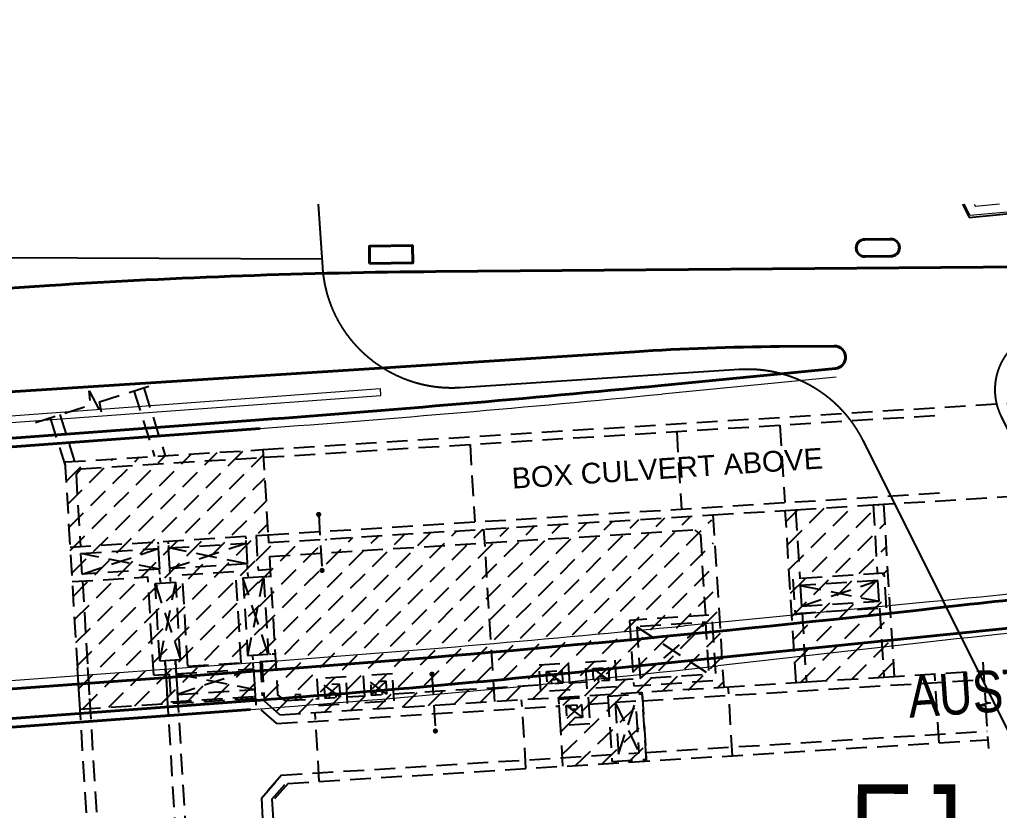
# Model space of a CAD drawing. Header units: millimetres. Extents: x 834681283 to 835686922, y 817551134 to 819407044.
# Drawn here: x 835510607 to 835567402, y 818226744 to 818272579 of the extents above; entities that cross this region are included whole.
import ezdxf
from ezdxf.xclip import XClip

# ---------------------------------------------------------------- set-up
doc = ezdxf.new("R2010")
doc.units = ezdxf.units.MM
doc.header["$LTSCALE"] = 1200
doc.header["$MEASUREMENT"] = 0
doc.header["$XCLIPFRAME"] = 0
for name, pattern in [('12027_SITE$0$DGN Style 2', [15.39188, 9.235128, -6.156752]), ('12027_SITE$0$DGN Style 4', [76.563414, 38.257796, -19.128898, 0.047822, -19.128898]), ('12027_SITE$0$HIDDEN', [0.375, 0.25, -0.125]), ('P01-MAGP-EVA-GREENERY$0$DASHED', [0.75, 0.5, -0.25]), ('P01-MAGP-EVA-GREENERY$0$DASHEDX2', [1.5, 1, -0.5])]:
    doc.linetypes.add(name, pattern=pattern)
doc.layers.get('Defpoints').update_dxf_attribs({"color": 15})
for name, color, linetype, lineweight in [('12027_SITE$0$00_Base_Plan', 8, 'Continuous', 18), ('12027_SITE$0$08_XRL_Lands_Deck', 7, 'Continuous', 25), ('12027_SITE$0$AR-SIMS_BL_', 1, '12027_SITE$0$DGN Style 4', 140), ('12027_SITE$0$MCA180__', 7, 'Continuous', 0), ('12027_SITE$0$MCA282_A', 2, 'Continuous', 0), ('12027_SITE$0$MCA813__', 7, 'Continuous', 0), ('12027_SITE$0$MCA832_S', 7, 'Continuous', 0)]:
    doc.layers.add(name, color=color, linetype=linetype, lineweight=lineweight)
for name, color, linetype in [('12027_SITE$0$AR-ROAD_AR_BS_MI_', 9, 'Continuous'), ('12027_SITE$0$AR-SITEROAD_AR_BS_', 252, 'Continuous'), ('P01-MAAN-P-EVA$0$AW-TXT-FS', 4, 'Continuous'), ('P01-MAGP-EVA-GREENERY$0$BOX-CULVERT', 8, 'P01-MAGP-EVA-GREENERY$0$DASHED')]:
    doc.layers.add(name, color=color, linetype=linetype)
doc.layers.get('P01-MAGP-EVA-GREENERY$0$BOX-CULVERT').off()
doc.styles.add('P01-MAAN-P-EVA$0$ARIAL', font='arial.ttf', dxfattribs={"width": 0.8})
doc.styles.add('P01-MAGP-EVA-GREENERY$0$7124-SITE PLAN_XREF - LEVEL -1.5 to 3.3$0$7124-LEVEL 1.5_P2$0$T-ARIAL', font='arial.ttf')
doc.styles.add('SITE BOUNDARY$0$CAD_2500_2.5mm', font='arial.ttf', dxfattribs={"height": 6.25})

# ---------------------------------------------------------------- blocks, each defined once
blk = doc.blocks.new('P01-MAAN-P-EVA')
at = {"layer": 'P01-MAAN-P-EVA$0$AW-TXT-FS', "insert": (835562025, 818234507.9), "char_height": 2400, "width": 78473.738, "attachment_point": 1, "rotation": 3.96434, "style": 'P01-MAAN-P-EVA$0$ARIAL'}
blk.add_mtext('AUSTIN ROAD WEST (16.6m WIDTH)', dxfattribs=at)
blk = doc.blocks.new('12027_SITE$0$A$C6AAC3F66')
at = {"layer": '12027_SITE$0$AR-SITEROAD_AR_BS_', "color": 253, "linetype": '12027_SITE$0$DGN Style 2'}
blk.add_line((96.749, -165.967), (73.475, -164.23), dxfattribs=at)
blk = doc.blocks.new('12027_SITE$0$A$C313F75FB')
at = {"layer": '12027_SITE$0$MCA180__', "linetype": 'Continuous', "lineweight": 13}
for p, q in [((835140.838, 818224.213), (835225.543, 818230.459)), ((835225.575, 818230.06), (835225.543, 818230.459)), ((835141.367, 818223.85), (835225.575, 818230.06))]:
    blk.add_line(p, q, dxfattribs=at)
at = {"layer": '12027_SITE$0$MCA813__', "linetype": 'Continuous', "lineweight": 40}
for p, q in [((835228.76, 818237.233), (835282.961, 818237.663)), ((835206.354, 818236.427), (835143.287, 818232.386)), ((835240.281, 818232.589), (835149.297, 818226.759)), ((835248.684, 818232.891), (835251.852, 818232.916)), ((835251.92, 818231.619), (835241.815, 818230.633)), ((835141.433, 818222.953), (835218.527, 818228.638)), ((835141.469, 818222.454), (835218.564, 818228.139)), ((835237.658, 818214.084), (835263.775, 818216.754)), ((835142.499, 818208.492), (835219.594, 818214.177)), ((835142.624, 818206.797), (835217.975, 818212.353)), ((835142.661, 818206.298), (835218.012, 818211.854))]:
    blk.add_line(p, q, dxfattribs=at)
for centre, major_axis, start_param, end_param in [((835231.932, 817837.246), (-25.578, 399.181), 6.227127, 6.283185), ((835249.873, 818082.896), (-9.592, 149.693), 6.227127, 6.283185), ((835251.857, 818232.266), (0.063, -0.647), 0, 3.052212), ((835146.018, 819211.968), (72.509, -983.33), 0, 0.023705), ((835293.178, 817919.821), (-29.147, 298.581), 6.273668, 6.299274), ((835146.018, 819211.968), (73.576, -997.791), 0, 0.039794), ((835166.534, 818909.959), (78.518, -695.079), 6.244304, 6.272553)]:
    blk.add_ellipse(centre, major_axis=major_axis, ratio=1, start_param=start_param, end_param=end_param, dxfattribs=at)
at = {"layer": '12027_SITE$0$MCA832_S', "lineweight": 0}
for p, q in [((835251.968, 818231.121), (835241.864, 818230.135)), ((835257.371, 818218.085), (835243.175, 818216.699)), ((835256.406, 818215.659), (835245.109, 818214.383)), ((835142.462, 818208.991), (835219.557, 818214.676))]:
    blk.add_line(p, q, dxfattribs=at)
for centre, major_axis, start_param, end_param in [((835146.018, 819211.968), (72.546, -983.829), 0, 0.023705), ((835354.528, 817222.816), (-97.157, 995.269), 6.25948, 6.283185), ((835334.98, 817520.083), (-78.574, 695.576), 6.244304, 6.283185), ((835146.018, 819211.968), (73.539, -997.292), 0, 0.023705), ((835166.534, 818909.959), (78.574, -695.576), 6.244304, 6.283185)]:
    blk.add_ellipse(centre, major_axis=major_axis, ratio=1, start_param=start_param, end_param=end_param, dxfattribs=at)
blk = doc.blocks.new('12027_SITE$0$A$C2AC65D9F')
at = {"layer": '12027_SITE$0$08_XRL_Lands_Deck', "color": 160, "linetype": '12027_SITE$0$HIDDEN', "ltscale": 10}
blk.add_line((836222.877, 818237.542), (836222.877, 818237.542), dxfattribs=at)
at = {"layer": '12027_SITE$0$08_XRL_Lands_Deck', "linetype": '12027_SITE$0$HIDDEN', "ltscale": 10, "flags": 128}
for points in [[(836246.343, 818231.55), (836230.169, 818230.499), (836230.169, 818230.499, -0.414214), (836222.199, 818237.498), (836222.199, 818237.498), (836221.958, 818241.2), (836224.952, 818241.394), (836224.96, 818241.265), (836258.165, 818243.42), (836259.67, 818240.373), (836289.992, 818243.239), (836289.984, 818243.369), (836303.989, 818244.692), (836304.231, 818240.977), (836313.369, 818241.57), (836312.922, 818248.455), (836312.645, 818248.437), (836312.497, 818250.713), (836329.826, 818251.838), (836332.808, 818205.91), (836332.808, 818205.91), (836332.808, 818205.91, -0.443533), (836325.067, 818197.929), (836325.067, 818197.929), (836271.727, 818199.755), (836271.727, 818199.755, -0.275068), (836265.273, 818203.901), (836265.273, 818203.901), (836253.54, 818227.414), (836253.54, 818227.414, 0.301894)], [(836264.404, 818233.877), (836291.377, 818235.99, -0.668217), (836294.311, 818230.227), (836276.673, 818209.595, -0.535741), (836270.888, 818210.293), (836261.552, 818228.812, -0.533215), (836264.404, 818233.877)]]:
    blk.add_lwpolyline(points, format="xyb", close=True, dxfattribs=at)
at = {"layer": '12027_SITE$0$MCA282_A', "lineweight": 40}
blk.add_lwpolyline([(836255.131, 818238.12), (836253.631, 818238.099), (836253.631, 818238.099, -0.414214), (836253.124, 818238.592), (836253.124, 818238.592, -0.414214), (836253.617, 818239.099), (836255.117, 818239.119), (836255.117, 818239.119, -0.414214), (836255.624, 818238.626), (836255.624, 818238.626, -0.414214)], format="xyb", close=True, dxfattribs=at)
blk.add_lwpolyline([(836224.915, 818237.701), (836227.415, 818237.735), (836227.401, 818238.735), (836224.901, 818238.701), (836224.915, 818237.701)], close=True, dxfattribs=at)
blk = doc.blocks.new('12027_SITE')
at = {"layer": '12027_SITE$0$00_Base_Plan'}
for p, q in [((835256.65343, 818247.83473), (835260.02768, 818241.00908)), ((835259.73073, 818240.47878), (835258.05087, 818243.87962)), ((835259.73073, 818240.47878), (835258.05087, 818243.87962)), ((835289.11786, 818243.75878), (835260.02768, 818241.00908)), ((835289.88765, 818243.32931), (835259.73073, 818240.47878)), ((835289.88765, 818243.32931), (835259.73073, 818240.47878))]:
    blk.add_line(p, q, dxfattribs=at)
at = {"layer": '12027_SITE$0$00_Base_Plan', "linetype": 'Continuous', "flags": 128}
blk.add_lwpolyline([(835250, 818243.399), (835257.995, 818243.918), (835259.663, 818240.502)], dxfattribs=at)
at = {"layer": '12027_SITE$0$AR-ROAD_AR_BS_MI_', "rotation": 183.9990567503139}
blk.add_blockref('12027_SITE$0$A$C6AAC3F66', (835306.91907, 818079.26166), dxfattribs=at)
at = {"layer": '12027_SITE$0$AR-SIMS_BL_', "linetype": '12027_SITE$0$HIDDEN'}
for name, p in [('12027_SITE$0$A$C313F75FB', (0, 0)), ('12027_SITE$0$A$C2AC65D9F', (-1000, 0))]:
    blk.add_blockref(name, p, dxfattribs=at)
blk = doc.blocks.new('SITE BOUNDARY$0$x-boundary')
at = {"layer": 'Defpoints', "color": 30, "style": 'SITE BOUNDARY$0$CAD_2500_2.5mm', "oblique": 360, "width": 0.8}
blk.add_text('EJ', height=5, rotation=359.9092, dxfattribs=at).set_placement((835252.75, 818202.521))
blk = doc.blocks.new('SITE BOUNDARY')
at = {"layer": 'Defpoints'}
blk.add_blockref('SITE BOUNDARY$0$x-boundary', (0, 0), dxfattribs=at)
blk = doc.blocks.new('P01-MAGP-EVA-GREENERY$0$BOX-CULVERT LINE')
at = {"layer": 'Defpoints', "linetype": 'P01-MAGP-EVA-GREENERY$0$DASHEDX2'}
h = blk.add_hatch(color=256, dxfattribs=at)
edge = h.paths.add_edge_path()
edge.add_arc((835221963, 818223158), 150, 0, 360)
h = blk.add_hatch(color=256, dxfattribs=at)
edge = h.paths.add_edge_path()
edge.add_arc((835222158, 818219914), 150, 0, 360)
h = blk.add_hatch(color=256, dxfattribs=at)
edge = h.paths.add_edge_path()
edge.add_arc((835228530, 818213899), 150, 0, 360)
h = blk.add_hatch(color=256, dxfattribs=at)
edge = h.paths.add_edge_path()
edge.add_arc((835228728, 818210605), 150, 0, 360)
for p, q in [((835209258, 818229678), (835212255, 818230643)), ((835211249, 818230319), (835212446, 818226522)), ((835211820, 818230503), (835213063, 818226561)), ((835218732, 818226914), (835280204, 818230749)), ((835206394, 818228756), (835207267, 818225988)), ((835206394, 818228756), (835207267, 818225988)), ((835206965, 818228940), (835207819, 818226234)), ((835218759, 818226467), (835257909, 818228909)), ((835248702, 818228333), (835248982, 818223841)), ((835242714, 818227959), (835242994, 818223468)), ((835207255, 818226198), (835218732, 818226914)), ((835218732, 818226914), (835219029, 818221973)), ((835230737, 818227212), (835231017, 818222721)), ((835207403, 818223730), (835210046, 818226372)), ((835207483, 818222396), (835211554, 818226467)), ((835207563, 818221062), (835213062, 818226561)), ((835207643, 818219728), (835214571, 818226655)), ((835207724, 818218393), (835216079, 818226749)), ((835207804, 818217059), (835217587, 818226843)), ((835207884, 818215725), (835218752, 818226594)), ((835208181, 818225807), (835218744, 818226466)), ((835207255, 818226198), (835208116, 818211864)), ((835207323, 818225064), (835208537, 818226278)), ((835207898, 818225487), (835208181, 818225807)), ((835207900, 818225489), (835208152, 818221295)), ((835207964, 818214391), (835218835, 818225263)), ((835254100, 818223710), (835281536, 818225421)), ((835219029, 818221973), (835258189, 818224416)), ((835208044, 818213057), (835218918, 818223931)), ((835249134, 818221404), (835251263, 818223533)), ((835249224, 818219973), (835252929, 818223636)), ((835249310, 818218585), (835254457, 818223732)), ((835249609, 818223429), (835254100, 818223710)), ((835254100, 818223710), (835254350, 818219720)), ((835254699, 818223747), (835255322, 818213767)), ((835219056, 818221524), (835244818, 818223131)), ((835221963, 818223158), (835222158, 818219914)), ((835231350, 818212271), (835242036, 818222957)), ((835232858, 818212365), (835243544, 818223051)), ((835244818, 818223131), (835249609, 818223429)), ((835244818, 818223131), (835249609, 818223429)), ((835244818, 818223131), (835245441, 818213150)), ((835249633, 818213411), (835249010, 818223392)), ((835249051, 818222735), (835249755, 818223439)), ((835249609, 818223429), (835249856, 818219433)), ((835208286, 818211884), (835219001, 818222600)), ((835222300, 818211706), (835232986, 818222392)), ((835223809, 818211801), (835234495, 818222487)), ((835225317, 818211895), (835236003, 818222581)), ((835226825, 818211989), (835237511, 818222675)), ((835228334, 818212083), (835239020, 818222769)), ((835229842, 818212177), (835240528, 818222863)), ((835234367, 818212459), (835244747, 818222840)), ((835249394, 818217246), (835254769, 818222622)), ((835207551, 818221257), (835218331, 818221930)), ((835217728, 818221871), (835217736, 818221742)), ((835218328, 818221929), (835219025, 818221973)), ((835218331, 818221930), (835218450, 818219933)), ((835218592, 818216484), (835223937, 818221828)), ((835218648, 818215126), (835225445, 818221922)), ((835218720, 818213783), (835226953, 818222016)), ((835218800, 818212449), (835228461, 818222110)), ((835219029, 818221973), (835219056, 818221524)), ((835219104, 818220725), (835243770, 818222264)), ((835219500, 818211734), (835229970, 818222204)), ((835220792, 818211612), (835231478, 818222298)), ((835232167, 818212322), (835231544, 818222303)), ((835243770, 818222264), (835244089, 818221983)), ((835244089, 818221983), (835244380, 818217302)), ((835212642, 818221554), (835212650, 818221425)), ((835212656, 818221328), (835212663, 818221210)), ((835213237, 818221591), (835213245, 818221462)), ((835213251, 818221365), (835213258, 818221247)), ((835213260, 818221213), (835217752, 818221493)), ((835217826, 818220295), (835213260, 818221213)), ((835213260, 818221213), (835213260, 818221213)), ((835213335, 818220015), (835213260, 818221213)), ((835213335, 818220015), (835217752, 818221493)), ((835217742, 818221645), (835217750, 818221527)), ((835217752, 818221493), (835217826, 818220295)), ((835218346, 818220480), (835219412, 818221546)), ((835218481, 818219201), (835220974, 818221694)), ((835218537, 818217842), (835222428, 818221734)), ((835235875, 818212553), (835244825, 818221503)), ((835249477, 818215907), (835254853, 818221283)), ((835208174, 818220895), (835212666, 818221175)), ((835212740, 818219978), (835208174, 818220895)), ((835208249, 818219698), (835208174, 818220895)), ((835208174, 818220895), (835208174, 818220895)), ((835208249, 818219698), (835212666, 818221175)), ((835212666, 818221175), (835212740, 818219978)), ((835219104, 818220725), (835219585, 818212726)), ((835209794, 818211979), (835218343, 818220527)), ((835217826, 818220295), (835213335, 818220015)), ((835217844, 818220009), (835217830, 818220236)), ((835237383, 818212647), (835244899, 818220163)), ((835207676, 818219261), (835212056, 818219534)), ((835212740, 818219978), (835208249, 818219698)), ((835212411, 818213845), (835212056, 818219534)), ((835212758, 818219692), (835212744, 818219919)), ((835213353, 818219729), (835213339, 818219956)), ((835213381, 818219277), (835213366, 818219520)), ((835214052, 818219659), (835217146, 818219852)), ((835214382, 818214366), (835214052, 818219659)), ((835217476, 818214562), (835217146, 818219852)), ((835217576, 818219478), (835218774, 818219553)), ((835218774, 818219553), (835217846, 818214986)), ((835217872, 818219558), (835217857, 818219800)), ((835218450, 818219933), (835219149, 818219977)), ((835218774, 818219553), (835219044, 818215061)), ((835218833, 818219556), (835218949, 818219563)), ((835219005, 818219567), (835219129, 818219575)), ((835254748, 818219745), (835249456, 818219408)), ((835249561, 818214568), (835254937, 818219944)), ((835254876, 818217751), (835254748, 818219745)), ((835208272, 818219298), (835208717, 818211901)), ((835211302, 818212073), (835218479, 818219249)), ((835212480, 818219160), (835213677, 818219235)), ((835212480, 818219160), (835213958, 818214743)), ((835212760, 818214669), (835212480, 818219160)), ((835212760, 818214669), (835213677, 818219235)), ((835212786, 818219240), (835212771, 818219483)), ((835213958, 818214743), (835213677, 818219235)), ((835217576, 818219478), (835217846, 818214986)), ((835219044, 818215061), (835217576, 818219478)), ((835249456, 818219408), (835249583, 818217412)), ((835249456, 818219408), (835249456, 818219408)), ((835254374, 818219320), (835249881, 818219034)), ((835249881, 818219034), (835254451, 818218124)), ((835249881, 818219034), (835249957, 818217837)), ((835249881, 818219034), (835249881, 818219034)), ((835249957, 818217838), (835254375, 818219320)), ((835254451, 818218125), (835254374, 818219320)), ((835238892, 818212741), (835245081, 818218930)), ((835249920, 818213429), (835255024, 818218534)), ((835212810, 818212167), (835218535, 818217891)), ((835249957, 818217837), (835254451, 818218125)), ((835240400, 818212836), (835245164, 818217599)), ((835249583, 818217412), (835254876, 818217751)), ((835249981, 818217437), (835250232, 818213450)), ((835251358, 818213520), (835255104, 818217266)), ((835254474, 818217725), (835254723, 818213729)), ((835240601, 818213650), (835244398, 818216903)), ((835214426, 818212368), (835218590, 818216532)), ((835240406, 818216644), (835244592, 818213909)), ((835241908, 818212930), (835245247, 818216268)), ((835252875, 818213615), (835255187, 818215927)), ((835215934, 818212462), (835218646, 818215174)), ((835217846, 818214986), (835219044, 818215061)), ((835219103, 818215064), (835219218, 818215072)), ((835219275, 818215075), (835219399, 818215083)), ((835212760, 818214669), (835213958, 818214743)), ((835213071, 818214405), (835213057, 818214633)), ((835213062, 818214572), (835225177, 818012903)), ((835213670, 818214442), (835213656, 818214670)), ((835213658, 818214668), (835225776, 818012939)), ((835214382, 818214369), (835217476, 818214562)), ((835218161, 818214723), (835218147, 818214950)), ((835218189, 818214271), (835218174, 818214514)), ((835218569, 818214630), (835219467, 818214686)), ((835218569, 818214630), (835218689, 818212634)), ((835218669, 818214637), (835218806, 818212347)), ((835234738, 818214432), (835236434, 818214542)), ((835234838, 818212885), (835234738, 818214432)), ((835234738, 818214432), (835234738, 818214432)), ((835236434, 818214542), (835236534, 818212995)), ((835237432, 818214600), (835239129, 818214710)), ((835237432, 818214600), (835237432, 818214600)), ((835237533, 818213053), (835237432, 818214600)), ((835239129, 818214710), (835239229, 818213163)), ((835243389, 818212971), (835245332, 818214892)), ((835254392, 818213709), (835255271, 818214588)), ((835260458, 818214587), (835260610, 818212269)), ((835207973, 818214240), (835218150, 818044836)), ((835208572, 818214279), (835218749, 818044872)), ((835212411, 818213845), (835213302, 818213901)), ((835213099, 818213954), (835213084, 818214196)), ((835213103, 818213889), (835213206, 818212181)), ((835213303, 818213901), (835213399, 818212304)), ((835213698, 818213991), (835213683, 818214234)), ((835213702, 818213925), (835218193, 818214206)), ((835213702, 818213926), (835218265, 818213008)), ((835213702, 818213926), (835213774, 818212728)), ((835218193, 818214206), (835213773, 818212728)), ((835218193, 818214206), (835218265, 818213008)), ((835226242, 818213909), (835224545, 818213804)), ((835226337, 818212362), (835226242, 818213909)), ((835228530, 818213899), (835228728, 818210605)), ((835254723, 818213729), (835260490, 818214089)), ((835257931, 818209920), (835257682, 818213914)), ((835217443, 818212556), (835218623, 818213736)), ((835223547, 818213743), (835221850, 818213638)), ((835221850, 818213638), (835221946, 818212091)), ((835223219, 818212570), (835222274, 818213263)), ((835222320, 818212515), (835223172, 818213319)), ((835223643, 818212196), (835223547, 818213743)), ((835224545, 818213804), (835224641, 818212257)), ((835225914, 818212737), (835224969, 818213430)), ((835225015, 818212681), (835225867, 818213485)), ((835226313, 818212758), (835234812, 818213288)), ((835235845, 818213581), (835235446, 818213556)), ((835235446, 818213556), (835235460, 818213326)), ((835235860, 818213351), (835235845, 818213581)), ((835236509, 818213394), (835237507, 818213457)), ((835238540, 818213749), (835238141, 818213724)), ((835238141, 818213724), (835238155, 818213494)), ((835238554, 818213519), (835238540, 818213749)), ((835239203, 818213562), (835240201, 818213625)), ((835240736, 818212356), (835260524, 818213590)), ((835245102, 818213129), (835245422, 818213450)), ((835245441, 818213150), (835250232, 818213449)), ((835250232, 818213450), (835254723, 818213729)), ((835213774, 818212728), (835218265, 818213008)), ((835213774, 818212728), (835213798, 818212329)), ((835218265, 818213008), (835218288, 818212609)), ((835219995, 818212364), (835219585, 818212726)), ((835219714, 818211545), (835245441, 818213150)), ((835220903, 818212730), (835220604, 818212711)), ((835220604, 818212711), (835220623, 818212412)), ((835220922, 818212430), (835220903, 818212730)), ((835222955, 818212784), (835222555, 818212760)), ((835222555, 818212760), (835222570, 818212530)), ((835222969, 818212555), (835222955, 818212784)), ((835225649, 818212951), (835225250, 818212926)), ((835225250, 818212926), (835225264, 818212697)), ((835225664, 818212721), (835225649, 818212951)), ((835236534, 818212995), (835234838, 818212885)), ((835235999, 818210561), (835238193, 818212698)), ((835236081, 818209245), (835239725, 818212793)), ((835239229, 818213163), (835237533, 818213053)), ((835238725, 818212631), (835240721, 818212750)), ((835240964, 818208863), (835240715, 818212855)), ((835240721, 818212750), (835240949, 818208957)), ((835245954, 818209173), (835245705, 818213166)), ((835208115, 818211874), (835218794, 818212540)), ((835213399, 818212304), (835218689, 818212634)), ((835218295, 818212509), (835218289, 818212609)), ((835218295, 818212509), (835218319, 818212109)), ((835219714, 818211545), (835218806, 818212347)), ((835219995, 818212364), (835221922, 818212484)), ((835220623, 818212412), (835220922, 818212430)), ((835220623, 818212412), (835220623, 818212412)), ((835221946, 818212091), (835223643, 818212196)), ((835223618, 818212590), (835224616, 818212653)), ((835224641, 818212257), (835226337, 818212362)), ((835224641, 818212257), (835224641, 818212257)), ((835233978, 818208426), (835233729, 818212419)), ((835236123, 818208561), (835235874, 818212553)), ((835235881, 818212453), (835237577, 818212559)), ((835235977, 818210906), (835235881, 818212453)), ((835235881, 818212453), (835235881, 818212453)), ((835236143, 818212097), (835236662, 818212602)), ((835236859, 818208607), (835240735, 818212382)), ((835236968, 818211890), (835236953, 818212120)), ((835237577, 818212559), (835237674, 818211012)), ((835237602, 818212160), (835238741, 818212231)), ((835238725, 818212631), (835238962, 818208838)), ((835239149, 818212252), (835240534, 818209333)), ((835239336, 818209258), (835240347, 818212327)), ((835260905, 818212243), (835260317, 818212103)), ((835260610, 818212269), (835260905, 818212243)), ((835219539, 818211033), (835218319, 818212109)), ((835219539, 818211033), (835235905, 818212054)), ((835222001, 818207679), (835221752, 818211672)), ((835221946, 818212091), (835221946, 818212091)), ((835236554, 818212095), (835236569, 818211865)), ((835236569, 818211865), (835236968, 818211890)), ((835260317, 818212103), (835260623, 818212078)), ((835260623, 818212078), (835260786, 818209594)), ((835237674, 818211012), (835235977, 818210906)), ((835238391, 818208702), (835240820, 818211069)), ((835240923, 818209361), (835260721, 818210596)), ((835220196, 818207567), (835260752, 818210097)), ((835239921, 818208797), (835240906, 818209756)), ((835219817, 818208045), (835238935, 818209237)), ((835238962, 818208838), (835240949, 818208957)), ((835219817, 818208045), (835218643, 818206715)), ((835218643, 818206715), (835219769, 818207991)), ((835219249, 818206645), (835220007, 818207505)), ((835220196, 818207567), (835219257, 818206504)), ((835218643, 818206715), (835228331, 818045448)), ((835219249, 818206645), (835228930, 818045484))]:
    blk.add_line(p, q, dxfattribs=at)
at = {"layer": 'Defpoints', "linetype": 'P01-MAGP-EVA-GREENERY$0$DASHEDX2', "extrusion": (0, 0, -1)}
for p, q in [((835235163, 818214059), (835236109, 818213368)), ((835236061, 818214117), (835235211, 818213310)), ((835237857, 818214227), (835238804, 818213537)), ((835238756, 818214285), (835237906, 818213478)), ((835237203, 818212135), (835236351, 818211331)), ((835236305, 818212079), (835237250, 818211387))]:
    blk.add_line(p, q, dxfattribs=at)
at = {"layer": 'Defpoints', "linetype": 'P01-MAGP-EVA-GREENERY$0$DASHEDX2', "flags": 128}
for points in [[(835205542, 818228482), (835208731, 818229508), (835208667, 818230322), (835208667, 818230322)], [(835208667, 818230322), (835209417, 818228894), (835209258, 818229678)]]:
    blk.add_lwpolyline(points, dxfattribs=at)
for points in [[(835239981, 818217017), (835240227, 818213225), (835245017, 818213536), (835244771, 818217328), (835239981, 818217017)], [(835240406, 818216644), (835240601, 818213650), (835244592, 818213909), (835244398, 818216903), (835240406, 818216644)], [(835236061, 818214117), (835236109, 818213368), (835235211, 818213310), (835235163, 818214059), (835236061, 818214117)], [(835238756, 818214285), (835238804, 818213537), (835237906, 818213478), (835237857, 818214227), (835238756, 818214285)], [(835237203, 818212135), (835237250, 818211387), (835236351, 818211331), (835236305, 818212079), (835237203, 818212135)], [(835239149, 818212252), (835239336, 818209258), (835240534, 818209333), (835240347, 818212327), (835239149, 818212252)]]:
    blk.add_lwpolyline(points, close=True, dxfattribs=at)
at = {"layer": 'Defpoints', "linetype": 'P01-MAGP-EVA-GREENERY$0$DASHEDX2', "extrusion": (0, 0, -1), "flags": 128}
for points in [[(-835223219, 818212570), (-835223172, 818213319), (-835222274, 818213263), (-835222320, 818212515), (-835223219, 818212570)], [(-835225914, 818212737), (-835225867, 818213485), (-835224969, 818213430), (-835225015, 818212681), (-835225914, 818212737)]]:
    blk.add_lwpolyline(points, close=True, dxfattribs=at)
at = {"layer": 'Defpoints', "linetype": 'P01-MAGP-EVA-GREENERY$0$DASHEDX2'}
for p in [(835235660, 818213339), (835238355, 818213507), (835225464, 818212709), (835222769, 818212542), (835236754, 818212107)]:
    blk.add_point(p, dxfattribs=at)
at = {"layer": 'Defpoints', "linetype": 'P01-MAGP-EVA-GREENERY$0$DASHEDX2', "insert": (835229355, 818225601), "char_height": 1200, "width": 25607.13, "attachment_point": 1, "rotation": 3.7385, "line_spacing_factor": 0.963855, "style": 'P01-MAGP-EVA-GREENERY$0$7124-SITE PLAN_XREF - LEVEL -1.5 to 3.3$0$7124-LEVEL 1.5_P2$0$T-ARIAL'}
blk.add_mtext('\\pxqc;BOX CULVERT ABOVE', dxfattribs=at)
blk = doc.blocks.new('P01-MAGP-EVA-GREENERY')
at = {"layer": 'P01-MAGP-EVA-GREENERY$0$BOX-CULVERT', "rotation": 359.9999999999997}
blk.add_blockref('P01-MAGP-EVA-GREENERY$0$BOX-CULVERT LINE', (0, 0), dxfattribs=at)

msp = doc.modelspace()

# ---------------------------------------------------------------- block references
ref = msp.add_blockref('12027_SITE', (305980.4, 20741.3), dxfattribs=dict(xscale=1000, yscale=1000, zscale=1000))
XClip(ref).set_block_clipping_path([(835171.4179906907, 818003.0079180738), (835380.9419443216, 818241.1415228392)])
ref = msp.add_blockref('SITE BOUNDARY', (305980.4, 20741.3), dxfattribs=dict(xscale=1000, yscale=1000, zscale=1000))
XClip(ref).set_block_clipping_path([(835171.4179906907, 818003.0079180738), (835381.5676709538, 818003.0079180738), (835380.9419443216, 818241.1415228392), (835171.4179906907, 818241.1415228392)])
ref = msp.add_blockref('P01-MAGP-EVA-GREENERY', (305980.4, 20741.3))
XClip(ref).set_block_clipping_path([(835304579.1843739748, 818174710.1626656055), (835305796.1658229828, 818174873.3149367571), (835307662.0338196754, 818174689.8070785999), (835310520.3633885384, 818174065.1796945333), (835313081.8681743145, 818173026.5659970045), (835315581.7919986248, 818171259.1109881401), (835317651.2761323452, 818169000.3924677372), (835319046.8494220972, 818167007.0337247849), (835320133.4085228443, 818164236.8954862356), (835320669.2049217224, 818161588.3395450115), (835320843.1778568029, 818158211.3686239719), (835320023.4914252758, 818155637.3225638866), (835307775.6753731966, 818112927.0695824623), (835307486.5656324625, 818111403.7745717764), (835306472.3023188114, 818108849.5676202774), (835303557.4701333046, 818104111.4948183298), (835299124.0129835606, 818101088.6384549141), (835297415.7114913464, 818099718.8653644323), (835294427.9237889051, 818098869.5449544191), (835299696.7221286297, 818083540.2194343805), (835299696.7221286297, 818003007.9180737734), (835381567.6709537506, 818003007.9180737734), (835381567.6709537506, 818241141.5228391886), (835171417.9906907082, 818241141.5228391886), (835171417.9906907082, 818003007.9180737734), (835299646.7221286297, 818003007.9180737734), (835299646.7221286297, 818083531.8665624857), (835294380.619469285, 818098853.34912467), (835289071.624658823, 818097781.3911836147), (835244007.6001352072, 818094631.0239012241), (835243402.3726704121, 818094599.0591453314), (835242636.0318140984, 818094583.6296563148), (835241827.5000405312, 818094619.5304664373), (835240278.7908782959, 818094803.1013474464), (835238615.9808831215, 818095198.6516088247), (835236837.1062445641, 818095894.4355551004), (835235914.8181660175, 818096333.9795084), (835235308.0351868868, 818096662.1879467964), (835233986.3356232643, 818097536.8864938021), (835232722.9095510244, 818098548.7006295919), (835231238.5995907784, 818100145.3524557352), (835230243.8710234165, 818101523.0034087896), (835229459.3735334873, 818102997.1350084543), (835228749.5628561974, 818104567.9919320345), (835228038.0088664293, 818107442.8705242872), (835228019.3892208338, 818108529.8695997), (835224832.3401603699, 818154118.6039062738), (835224786.1936964989, 818154547.7584284544), (835224773.2807815075, 818155026.8918851614), (835224783.5408297777, 818155896.203827858), (835224816.960060358, 818156261.0471076965), (835224880.3945835829, 818156930.3651428223), (835224980.8038678169, 818157693.5020338297), (835225188.099565506, 818158657.4187650681), (835225368.2602261305, 818159369.9037799835), (835225838.1759520769, 818160711.976451993), (835226139.2108690739, 818161405.4137219191), (835226545.7954304218, 818162235.3437660933), (835227243.4511545897, 818163421.3939791918), (835227831.7674248219, 818164241.3849411011), (835228201.1016024351, 818164708.4587804079), (835228901.1138991117, 818165512.9794739485), (835229693.7146910429, 818166280.4427016973), (835231339.2155919075, 818167719.4297661781), (835233198.9440969229, 818168772.0604982376), (835234724.5905447006, 818169505.6878428459), (835236291.5872612, 818169941.2428172827), (835238731.1858590841, 818170106.8148210049)])

# ---------------------------------------------------------------- next in the draw order: block references
msp.add_blockref('P01-MAAN-P-EVA', (0, 0))

doc.saveas('drawing.dxf')
